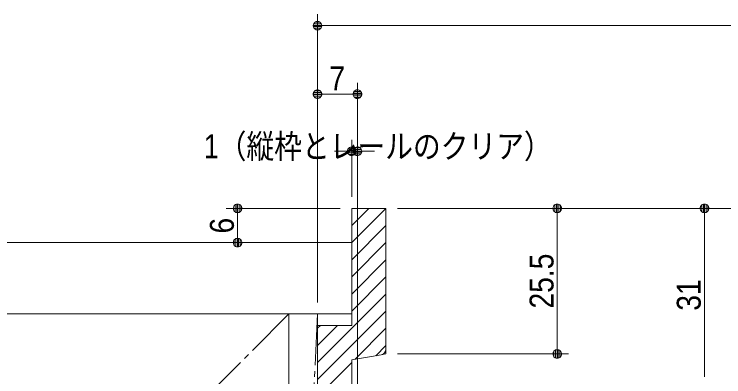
# Model space of a CAD drawing. Units: millimetres, scale not verified. Extents: x -606 to 606, y -304 to 304.
# Drawn here: x -393.9 to -269.6, y -83.5 to -20 of the extents above; entities that cross this region are included whole.
import ezdxf
from ezdxf.enums import TextEntityAlignment as Align

# ---------------------------------------------------------------- set-up
doc = ezdxf.new("R2010")
doc.units = ezdxf.units.MM
doc.header["$LTSCALE"] = 2
doc.linetypes.add('CHAIN2', pattern=[12, 9, -1, 1, -1])
doc.linetypes.add('DASHED1', pattern=[1.8, 1.2, -0.6])
for name, color, linetype, lineweight in [('0-1_3一般', 7, 'Continuous', 9), ('0-3_2寸法-1', 7, 'Continuous', 9), ('0-4_0', 7, 'Continuous', 9), ('0-5_2寸法-2', 7, 'Continuous', 9)]:
    doc.layers.add(name, color=color, linetype=linetype, lineweight=lineweight)
doc.styles.add('ＭＳ Ｐゴシック', font='')
doc.styles.get('ＭＳ Ｐゴシック').set_extended_font_data('MS PGothic')

# ---------------------------------------------------------------- blocks, each defined once
blk = doc.blocks.new('_Dot')
at = {"layer": '0-4_0'}
for p, q in [((-1, 0), (-2, 0)), ((0.978, 0.2), (-0.978, 0.2)), ((0.799, 0.6), (-0.799, 0.6)), ((0.916, -0.398), (-0.916, -0.398)), ((0.6, -0.798), (-0.6, -0.798))]:
    blk.add_line(p, q, dxfattribs=at)
for points in [[(1, 0), (0.992, 0.125), (0.969, 0.249), (0.93, 0.368), (0.876, 0.482), (0.809, 0.588), (0.729, 0.685), (0.637, 0.771), (0.536, 0.844), (0.426, 0.905), (0.309, 0.951), (0.187, 0.982), (0.063, 0.998), (-0.063, 0.998), (-0.187, 0.982), (-0.309, 0.951), (-0.426, 0.905), (-0.536, 0.844), (-0.637, 0.771), (-0.729, 0.685), (-0.809, 0.588), (-0.876, 0.482), (-0.93, 0.368), (-0.969, 0.249), (-0.992, 0.125), (-1, 0), (0, 0)], [(-1, 0), (-0.992, -0.125), (-0.969, -0.249), (-0.93, -0.368), (-0.876, -0.482), (-0.809, -0.588), (-0.729, -0.685), (-0.637, -0.771), (-0.536, -0.844), (-0.426, -0.905), (-0.309, -0.951), (-0.187, -0.982), (-0.063, -0.998), (0.063, -0.998), (0.187, -0.982), (0.309, -0.951), (0.426, -0.905), (0.536, -0.844), (0.637, -0.771), (0.729, -0.685), (0.809, -0.588), (0.876, -0.482), (0.93, -0.368), (0.969, -0.249), (0.992, -0.125), (1, 0), (0, 0)]]:
    blk.add_lwpolyline(points, close=True, dxfattribs=at)
blk = doc.blocks.new('グループ-6')
at = {"layer": '0-1_3一般'}
for p, q in [((-312, -114), (-306, -108)), ((-312, -120), (-300, -108)), ((-312, -126), (-300, -114)), ((-312, -120), (-613.241, -120)), ((-312, -145), (-312, -120)), ((-312, -132), (-300, -120)), ((-312, -138), (-300, -126)), ((-312, -144), (-300, -132)), ((-324, -162), (-300, -138)), ((-324, -168), (-300, -144)), ((-613.241, -145), (-312, -145)), ((-334, -145), (-324, -145)), ((-324, -145), (-324, -355)), ((-324, -150), (-323, -149)), ((-324, -156), (-317, -149)), ((-310.8, -160.8), (-300, -150)), ((-303.6, -159.6), (-300, -156)), ((-301.671, -159.279), (-312, -161)), ((-301.671, -159.279), (-312, -161)), ((-324, -174), (-312, -162))]:
    blk.add_line(p, q, dxfattribs=at)
at = {"layer": '0-1_3一般', "linetype": 'CHAIN2'}
for p, q in [((-334, -145), (-544, -355)), ((-324, -145), (-334, -355))]:
    blk.add_line(p, q, dxfattribs=at)
at = {"layer": '0-1_3一般', "linetype": 'DASHED1'}
for q in [(-301.671, -159.279), (-300, -157.306)]:
    blk.add_line((-300, -159), q, dxfattribs=at)
at = {"layer": '0-1_3一般'}
for points in [[(-324, -177), (-324, -149), (-312, -149), (-312, -108), (-300, -108), (-300, -157.306)], [(-324, -177), (-324, -149), (-312, -149), (-312, -108), (-300, -108), (-300, -157.306)], [(-312, -161), (-312, -195.6), (-314.2, -195.6), (-314.2, -205.4), (-314.8, -206), (-314.2, -206.6), (-314.2, -216.4), (-312, -216.4), (-312, -283.6), (-314.2, -283.6), (-314.2, -293.4), (-314.8, -294), (-314.2, -294.6), (-314.2, -304.4), (-312, -304.4), (-312, -339), (-301.671, -340.721)], [(-312, -161), (-312, -195.6), (-314.2, -195.6), (-314.2, -205.4), (-314.8, -206), (-314.2, -206.6), (-314.2, -216.4), (-312, -216.4), (-312, -283.6), (-314.2, -283.6), (-314.2, -293.4), (-314.8, -294), (-314.2, -294.6), (-314.2, -304.4), (-312, -304.4), (-312, -339), (-301.671, -340.721)]]:
    blk.add_lwpolyline(points, dxfattribs=at)
blk.add_lwpolyline([(-544, -355), (-544, -145), (-334, -145), (-334, -355)], close=True, dxfattribs=at)
for end in [360, 0]:
    blk.add_arc((-302, -157.306), 2, 279.46232, end, dxfattribs=at)

msp = doc.modelspace()

# ---------------------------------------------------------------- linework, layer by layer
at = {"layer": '0-3_2寸法-1'}
for p, q in [((-340.75, -32), (-340.75, -20)), ((-18.251, -22), (-339.249, -22)), ((-340.75, -70.5), (-340.75, -32)), ((-333.75, -127.3), (-333.75, -32)), ((-339.249, -34), (-335.251, -34)), ((-336.75, -54), (-356.75, -54)), ((-326.75, -54), (-296.75, -54)), ((-296.75, -54), (-270.95, -54)), ((-270.95, -54), (-236.75, -54)), ((-354.75, -55.501), (-354.75, -58.499)), ((-298.75, -77.999), (-298.75, -55.501)), ((-272.95, -83.499), (-272.95, -55.501)), ((-336.75, -60), (-356.75, -60)), ((-326.75, -79.5), (-296.75, -79.5))]:
    msp.add_line(p, q, dxfattribs=at)
at = {"layer": '0-5_2寸法-2'}
for p, q in [((-334.75, -52), (-334.75, -42)), ((-333.75, -42), (-333.73, -42)), ((-336.251, -44), (-337.751, -44)), ((-334.75, -44), (-333.75, -44)), ((-332.249, -44), (-330.749, -44))]:
    msp.add_line(p, q, dxfattribs=at)

# ---------------------------------------------------------------- block references
at = {"layer": '0-1_3一般', "xscale": 0.5, "yscale": 0.5}
msp.add_blockref('グループ-6', (-178.75, 0), dxfattribs=at)
at = {"layer": '0-3_2寸法-1', "xscale": 0.7503418, "yscale": 0.7503418}
for p, rotation in [((-340.75, -22), 180), ((-340.75, -34), 180), ((-354.75, -54), 90), ((-298.75, -54), 90), ((-272.95, -54), 90), ((-354.75, -60), 270), ((-298.75, -79.5), 270)]:
    msp.add_blockref('_Dot', p, dxfattribs=dict(at, rotation=rotation))
msp.add_blockref('_Dot', (-333.75, -34), dxfattribs=at)
at = {"layer": '0-5_2寸法-2', "xscale": 0.7503418, "yscale": 0.7503418}
msp.add_blockref('_Dot', (-334.75, -44), dxfattribs=at)
at = {"layer": '0-5_2寸法-2', "xscale": 0.7503418, "yscale": 0.7503418, "rotation": 180}
msp.add_blockref('_Dot', (-333.75, -44), dxfattribs=at)

# ---------------------------------------------------------------- texts
at = {"layer": '0-3_2寸法-1', "style": 'ＭＳ Ｐゴシック', "width": 0.9}
msp.add_text('7', height=4.194, dxfattribs=at).set_placement((-338.667, -34.606), align=Align.BOTTOM_LEFT)
for s, p in [('6', (-354.144, -58.405)), ('25.5', (-298.144, -71.536)), ('31', (-272.355, -71.926))]:
    msp.add_text(s, height=4.194, rotation=90, dxfattribs=at).set_placement(p, align=Align.BOTTOM_LEFT)
at = {"layer": '0-5_2寸法-2', "style": 'ＭＳ Ｐゴシック', "width": 0.85}
msp.add_text('1（縦枠とレールのクリア）', height=4.194, dxfattribs=at).set_placement((-360.656, -46.486), align=Align.BOTTOM_LEFT)

doc.saveas('drawing.dxf')
